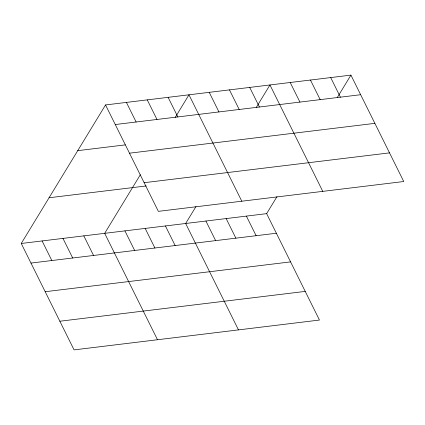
<?xml version="1.0" encoding="UTF-8"?>
<svg xmlns="http://www.w3.org/2000/svg" width="425" height="425" viewBox="0 0 425 425"><rect width="100%" height="100%" fill="white"/><g stroke="black" fill="none" stroke-linecap="round" stroke-linejoin="round"><path stroke-width="0.64" d="M276.941 196.717L266.634 213.648L319.457 320.052L74.067 349.881L21.25 243.477L105.543 104.948L350.933 75.119L403.75 181.523L158.366 211.352L105.543 104.948M140.346 174.723L104.683 233.336L157.5 339.74M175.238 117.38L188.976 94.807L241.793 201.211M195.962 206.561L185.656 223.492L238.478 329.896M256.217 107.536L269.955 84.963L322.772 191.367M337.195 97.692L350.933 75.119M115.271 124.536L360.655 94.711M77.727 150.663L125.311 144.877M129.492 153.186L374.877 123.356M144.144 182.702L389.528 152.873M49.066 197.763L146.211 185.953M21.25 243.477L266.634 213.648M30.977 263.07L276.362 233.24M45.193 291.715L290.583 261.885M59.851 321.231L305.235 291.401M330.687 77.578L340.409 97.171M310.441 80.038L320.168 99.631M290.195 82.503L299.922 102.09M249.709 87.422L259.436 107.015M229.463 89.882L239.19 109.475M209.222 92.347L218.944 111.934M246.388 216.107L256.116 235.7M168.119 97.341L177.841 116.933M226.148 218.572L235.87 238.159M147.262 99.875L156.984 119.468M205.902 221.032L215.629 240.619M126.406 102.414L136.127 122.002M165.415 225.951L175.137 245.544M145.169 228.416L154.897 248.003M124.923 230.876L134.651 250.463M83.821 235.87L93.548 255.462M62.964 238.409L72.691 257.996M42.107 240.943L51.834 260.53"/></g></svg>
